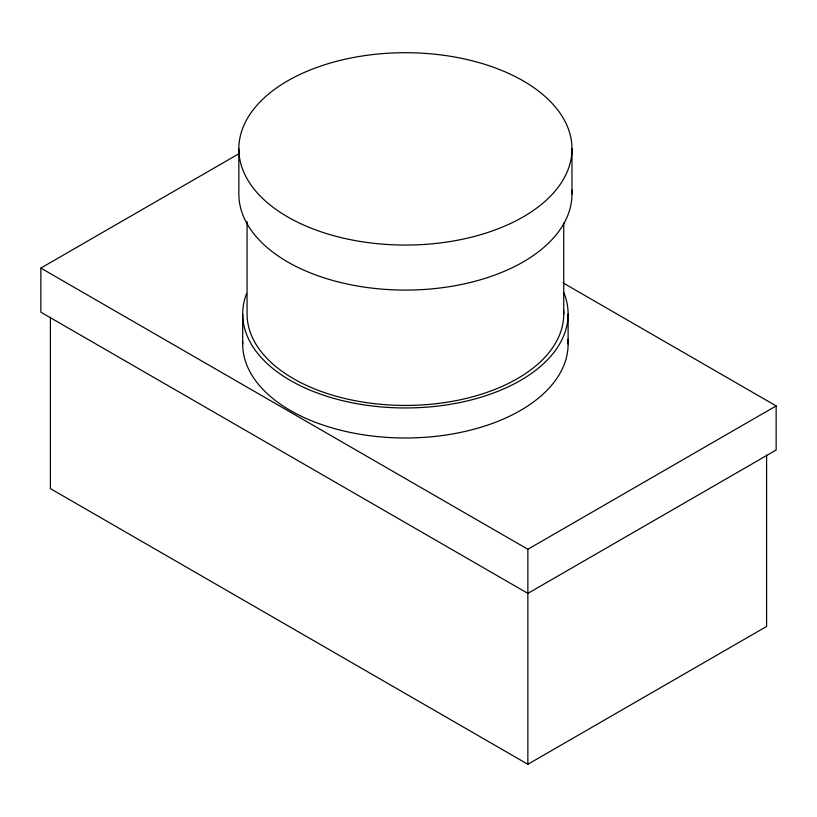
<?xml version="1.0" encoding="UTF-8"?>
<svg xmlns="http://www.w3.org/2000/svg" width="817" height="817" viewBox="0 0 817 817"><rect width="100%" height="100%" fill="white"/><g stroke="black" fill="none" stroke-linecap="round" stroke-linejoin="round"><path stroke-width="1.23" d="M563.015 282.866L776.15 405.916L776.15 450.024L527.864 593.377L40.85 312.196L40.85 268.088L239.473 153.412M40.85 268.088L527.864 549.269L776.15 405.916M50.399 317.272L50.399 488.627L527.864 764.283L766.601 626.455L766.601 455.11M571.971 148.878L571.971 193.915M568.111 314.014L568.111 344.039M563.74 222.99L563.74 314.014M527.864 549.269L527.864 764.283M247.071 221.734L247.071 314.014A158.335 91.412 0 0 0 408.51 405.416A158.335 91.412 0 0 0 563.618 310.429M242.7 314.014L242.7 344.039M238.84 148.878L238.84 193.915A166.566 96.171 0 0 0 408.674 290.066A166.566 96.171 0 0 0 571.849 190.147M567.886 339.126A162.706 93.935 0 0 1 407.54 437.973A162.706 93.935 0 0 1 242.751 341.588M563.842 292.639A162.706 93.935 0 0 1 406.386 407.959A162.706 93.935 0 0 1 246.53 293.752M300.574 223.623A166.566 96.171 0 0 0 569.929 163.921A166.566 96.171 0 0 0 345.714 59.1A166.566 96.171 0 0 0 300.574 223.623"/></g></svg>
